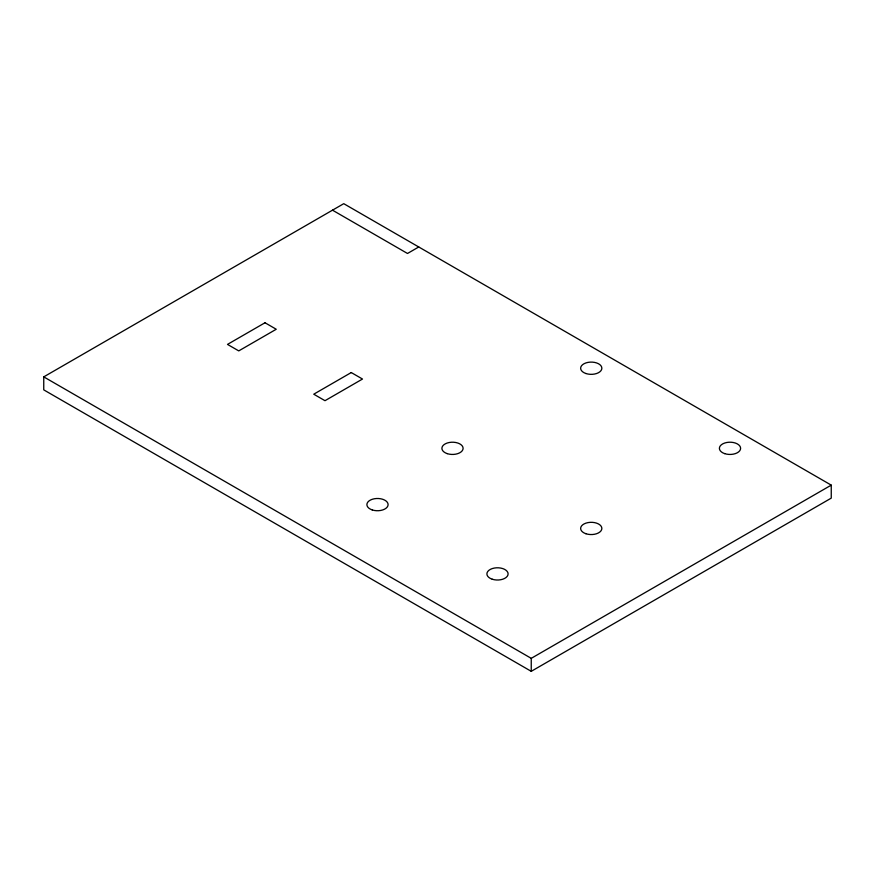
<?xml version="1.0" encoding="UTF-8"?>
<svg xmlns="http://www.w3.org/2000/svg" width="875" height="875" viewBox="0 0 875 875"><rect width="100%" height="100%" fill="white"/><g stroke="black" fill="none" stroke-linecap="round" stroke-linejoin="round"><path stroke-width="1.31" d="M43.75 376.873L343.755 203.678L831.25 485.133L831.25 498.127L531.245 671.322L43.75 389.867L43.75 376.873L531.245 658.339L831.25 485.133M418.753 246.98L407.498 253.477L332.5 210.175M531.245 658.339L531.245 671.322M265.005 322.755L227.5 344.4L238.755 350.897L276.248 329.252L265.005 322.755M351.247 372.553L313.753 394.198L324.997 400.695L362.502 379.039L351.247 372.553M585.944 373.527A10.609 6.125 0 0 0 601.858 368.222A10.609 6.125 0 0 0 585.944 362.917A10.609 6.125 0 0 0 585.944 373.527M724.697 453.633A10.609 6.125 0 0 0 740.611 448.328A10.609 6.125 0 0 0 724.697 443.023A10.609 6.125 0 0 0 724.697 453.633M447.202 453.633A10.609 6.125 0 0 0 463.105 448.328A10.609 6.125 0 0 0 447.202 443.023A10.609 6.125 0 0 0 447.202 453.633M585.944 533.739A10.609 6.125 0 0 0 601.858 528.434A10.609 6.125 0 0 0 585.944 523.13A10.609 6.125 0 0 0 585.944 533.739M372.192 509.917A10.609 6.125 0 0 0 388.106 504.613A10.609 6.125 0 0 0 372.192 499.308A10.609 6.125 0 0 0 372.192 509.917M492.198 579.206A10.609 6.125 0 0 0 508.102 573.902A10.609 6.125 0 0 0 492.198 568.597A10.609 6.125 0 0 0 492.198 579.206"/></g></svg>
